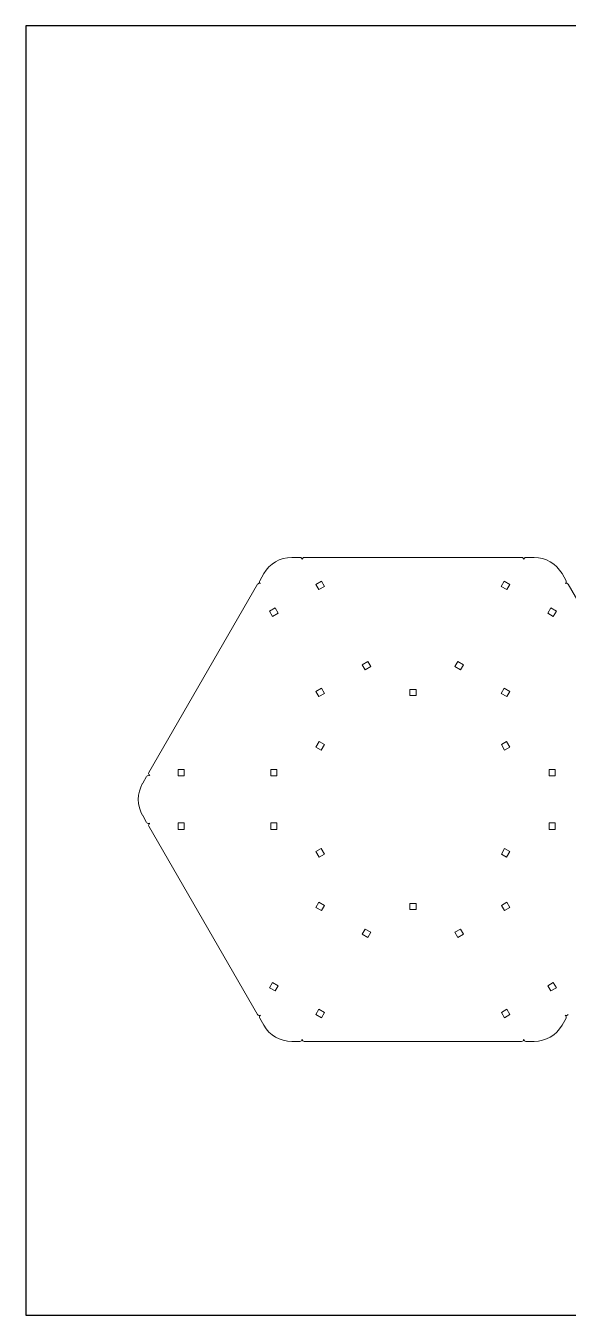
# Model space of a CAD drawing. Header units: millimetres. Extents: x 0 to 1500, y 0 to 1200.
# Drawn here: x 0 to 504, y 0 to 1200 of the extents above; entities that cross this region are included whole.
import ezdxf

# ---------------------------------------------------------------- set-up
doc = ezdxf.new("R2010")
doc.units = ezdxf.units.MM
doc.layers.get('0').update_dxf_attribs({"true_color": 0x000000})
doc.layers.add('cut', color=1, linetype='Continuous', lineweight=20, true_color=0xff0000)

msp = doc.modelspace()

# ---------------------------------------------------------------- linework, layer by layer
for p, q in [((1500, 1200), (0, 1200)), ((0, 1200), (0, 0)), ((0, 0), (1500, 0))]:
    msp.add_line(p, q)
at = {"layer": 'cut'}
for p, q in [((247.3, 705.2), (254.9, 705.2)), ((258.9, 705.2), (461.1, 705.2)), ((472.7, 705.2), (465.1, 705.2)), ((221.3, 690.2), (217.6, 683.6)), ((498.7, 690.2), (502.4, 683.6)), ((114.4, 505), (215.6, 680.2)), ((269.7, 680.1), (274.9, 683.1)), ((272.5, 675.3), (269.7, 680.1)), ((277.7, 678.3), (272.5, 675.3)), ((274.9, 683.1), (277.7, 678.3)), ((442.2, 678.3), (445, 683.1)), ((447.4, 675.3), (442.2, 678.3)), ((445, 683.1), (450.2, 680.1)), ((450.2, 680.1), (447.4, 675.3)), ((504.4, 680.2), (605.6, 505)), ((226.6, 655.2), (231.8, 658.2)), ((229.4, 650.4), (226.6, 655.2)), ((234.6, 653.4), (229.4, 650.4)), ((231.8, 658.2), (234.6, 653.4)), ((485.4, 653.4), (488.2, 658.2)), ((490.6, 650.4), (485.4, 653.4)), ((488.2, 658.2), (493.4, 655.2)), ((493.4, 655.2), (490.6, 650.4)), ((318.1, 608.4), (312.9, 605.4)), ((312.9, 605.4), (315.7, 600.6)), ((315.7, 600.6), (320.9, 603.6)), ((320.9, 603.6), (318.1, 608.4)), ((399.1, 603.6), (401.9, 608.4)), ((404.3, 600.6), (399.1, 603.6)), ((401.9, 608.4), (407.1, 605.4)), ((407.1, 605.4), (404.3, 600.6)), ((269.7, 580.5), (274.9, 583.5)), ((272.5, 575.7), (269.7, 580.5)), ((277.7, 578.7), (272.5, 575.7)), ((274.9, 583.5), (277.7, 578.7)), ((357, 582.4), (363, 582.4)), ((357, 576.8), (357, 582.4)), ((363, 576.8), (357, 576.8)), ((363, 582.4), (363, 576.8)), ((445, 583.5), (442.2, 578.7)), ((442.2, 578.7), (447.4, 575.7)), ((450.2, 580.5), (445, 583.5)), ((447.4, 575.7), (450.2, 580.5)), ((269.8, 528.6), (272.8, 533.8)), ((274.7, 525.8), (269.8, 528.6)), ((272.8, 533.8), (277.7, 531)), ((277.7, 531), (274.7, 525.8)), ((442.3, 531), (447.2, 533.8)), ((445.3, 525.8), (442.3, 531)), ((450.2, 528.6), (445.3, 525.8)), ((447.2, 533.8), (450.2, 528.6)), ((141.6, 501.9), (141.6, 507.9)), ((141.6, 507.9), (147.2, 507.9)), ((147.2, 507.9), (147.2, 501.9)), ((233.4, 507.9), (227.8, 507.9)), ((227.8, 507.9), (227.8, 501.9)), ((233.4, 501.9), (233.4, 507.9)), ((486.6, 507.9), (492.2, 507.9)), ((486.6, 501.9), (486.6, 507.9)), ((492.2, 507.9), (492.2, 501.9)), ((108.7, 495), (112.4, 501.5)), ((147.2, 501.9), (141.6, 501.9)), ((227.8, 501.9), (233.4, 501.9)), ((492.2, 501.9), (486.6, 501.9)), ((108.7, 465), (112.4, 458.5)), ((141.6, 452.1), (141.6, 458.1)), ((141.6, 458.1), (147.2, 458.1)), ((147.2, 458.1), (147.2, 452.1)), ((227.8, 452.1), (227.8, 458.1)), ((227.8, 458.1), (233.4, 458.1)), ((233.4, 458.1), (233.4, 452.1)), ((492.2, 458.1), (486.6, 458.1)), ((486.6, 458.1), (486.6, 452.1)), ((492.2, 452.1), (492.2, 458.1)), ((215.6, 279.8), (114.4, 455)), ((147.2, 452.1), (141.6, 452.1)), ((233.4, 452.1), (227.8, 452.1)), ((486.6, 452.1), (492.2, 452.1)), ((269.8, 431.4), (274.7, 434.2)), ((274.7, 434.2), (277.7, 429)), ((442.3, 429), (445.3, 434.2)), ((445.3, 434.2), (450.2, 431.4)), ((272.8, 426.2), (269.8, 431.4)), ((277.7, 429), (272.8, 426.2)), ((447.2, 426.2), (442.3, 429)), ((450.2, 431.4), (447.2, 426.2)), ((272.6, 384.3), (269.8, 379.5)), ((277.8, 381.3), (272.6, 384.3)), ((442.3, 381.3), (447.5, 384.3)), ((447.5, 384.3), (450.3, 379.5)), ((269.8, 379.5), (275, 376.5)), ((275, 376.5), (277.8, 381.3)), ((357, 377.6), (357, 383.2)), ((357, 383.2), (363, 383.2)), ((363, 377.6), (357, 377.6)), ((363, 383.2), (363, 377.6)), ((445.1, 376.5), (442.3, 381.3)), ((450.3, 379.5), (445.1, 376.5)), ((312.9, 354.6), (315.7, 359.4)), ((318.1, 351.6), (312.9, 354.6)), ((315.7, 359.4), (320.9, 356.4)), ((320.9, 356.4), (318.1, 351.6)), ((404.3, 359.4), (399.1, 356.4)), ((399.1, 356.4), (401.9, 351.6)), ((401.9, 351.6), (407.1, 354.6)), ((407.1, 354.6), (404.3, 359.4)), ((226.6, 304.8), (229.4, 309.6)), ((231.8, 301.8), (226.6, 304.8)), ((229.4, 309.6), (234.6, 306.6)), ((234.6, 306.6), (231.8, 301.8)), ((485.4, 306.6), (490.6, 309.6)), ((488.2, 301.8), (485.4, 306.6)), ((493.4, 304.8), (488.2, 301.8)), ((490.6, 309.6), (493.4, 304.8)), ((221.3, 269.8), (217.6, 276.4)), ((269.8, 279.9), (272.6, 284.7)), ((275, 276.9), (269.8, 279.9)), ((272.6, 284.7), (277.8, 281.7)), ((277.8, 281.7), (275, 276.9)), ((442.3, 281.7), (447.5, 284.7)), ((445.1, 276.9), (442.3, 281.7)), ((450.3, 279.9), (445.1, 276.9)), ((447.5, 284.7), (450.3, 279.9)), ((498.7, 269.8), (502.4, 276.4)), ((247.3, 254.8), (254.9, 254.8)), ((461.1, 254.8), (258.9, 254.8)), ((472.7, 254.8), (465.1, 254.8))]:
    msp.add_line(p, q, dxfattribs=at)
for centre, radius, start, end in [((247.3, 675.2), 30, 90, 150), ((254.9, 703.2), 2, 0, 90), ((258.9, 703.2), 2, 90, 180), ((461.1, 703.2), 2, 0, 90), ((465.1, 703.2), 2, 90, 180), ((472.7, 675.2), 30, 30, 90), ((217.3, 679.2), 2, 60, 150), ((219.3, 682.6), 2, 150, 240), ((500.7, 682.6), 2, 300, 30), ((502.7, 679.2), 2, 30, 120), ((116.2, 504), 2, 150, 240), ((134.6, 480), 30, 150, 210), ((114.2, 500.5), 2, 60, 150), ((114.2, 459.5), 2, 210, 300), ((116.2, 456), 2, 120, 210), ((217.3, 280.8), 2, 210, 300), ((219.3, 277.4), 2, 120, 210), ((502.7, 280.8), 2, 240, 330), ((500.7, 277.4), 2, 330, 60), ((247.3, 284.8), 30, 210, 270), ((472.7, 284.8), 30, 270, 330), ((254.9, 256.8), 2, 270, 0), ((258.9, 256.8), 2, 180, 270), ((461.1, 256.8), 2, 270, 0), ((465.1, 256.8), 2, 180, 270)]:
    msp.add_arc(centre, radius, start, end, dxfattribs=at)

doc.saveas('drawing.dxf')
